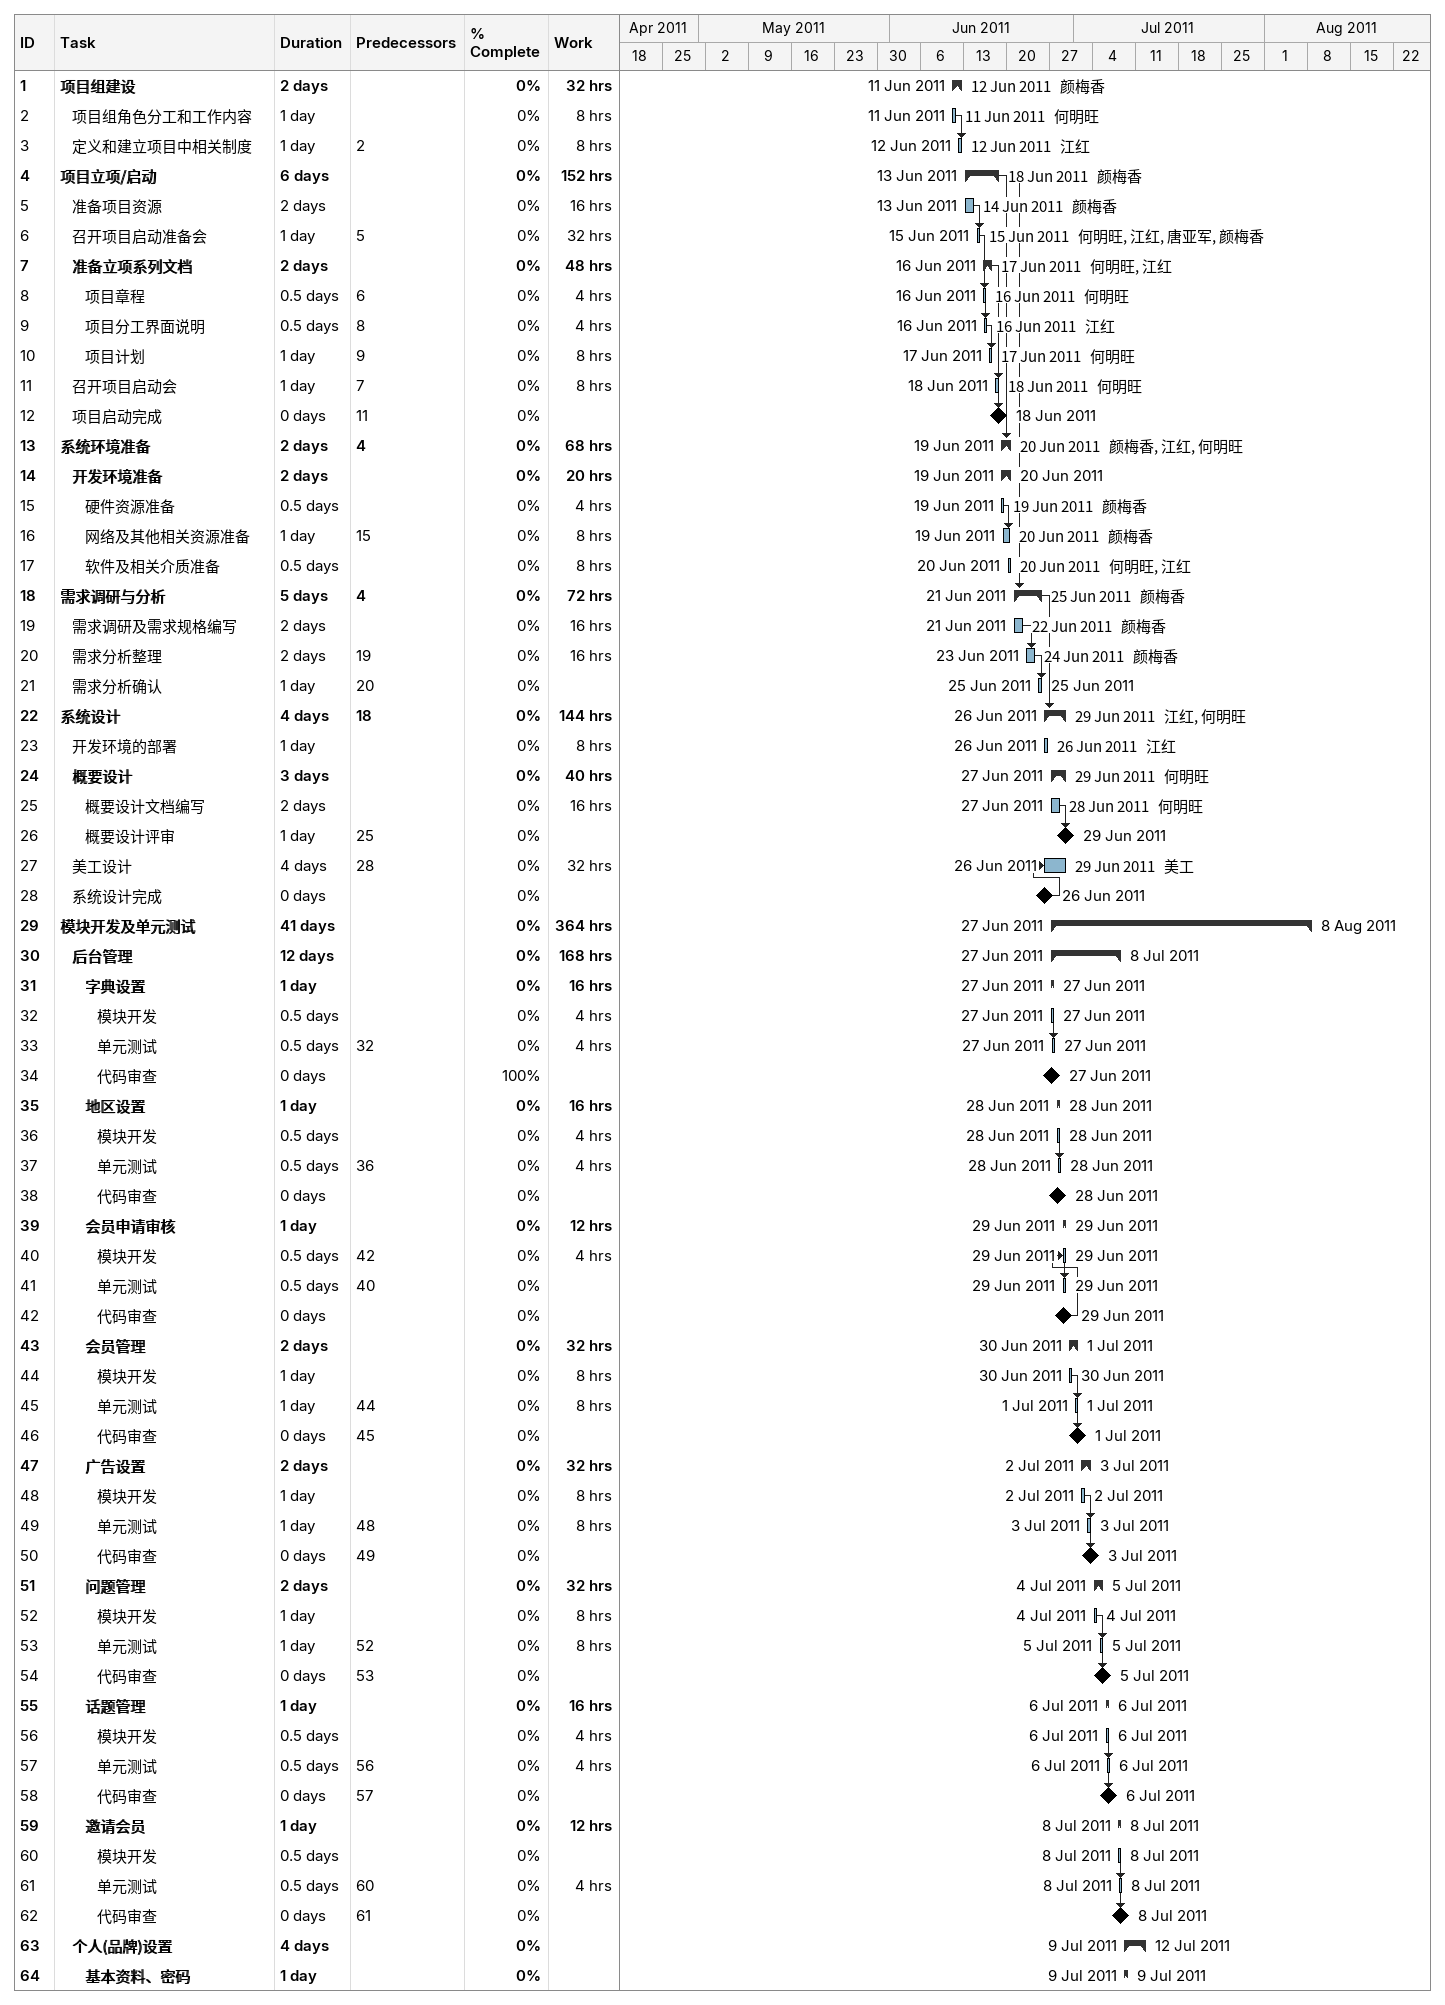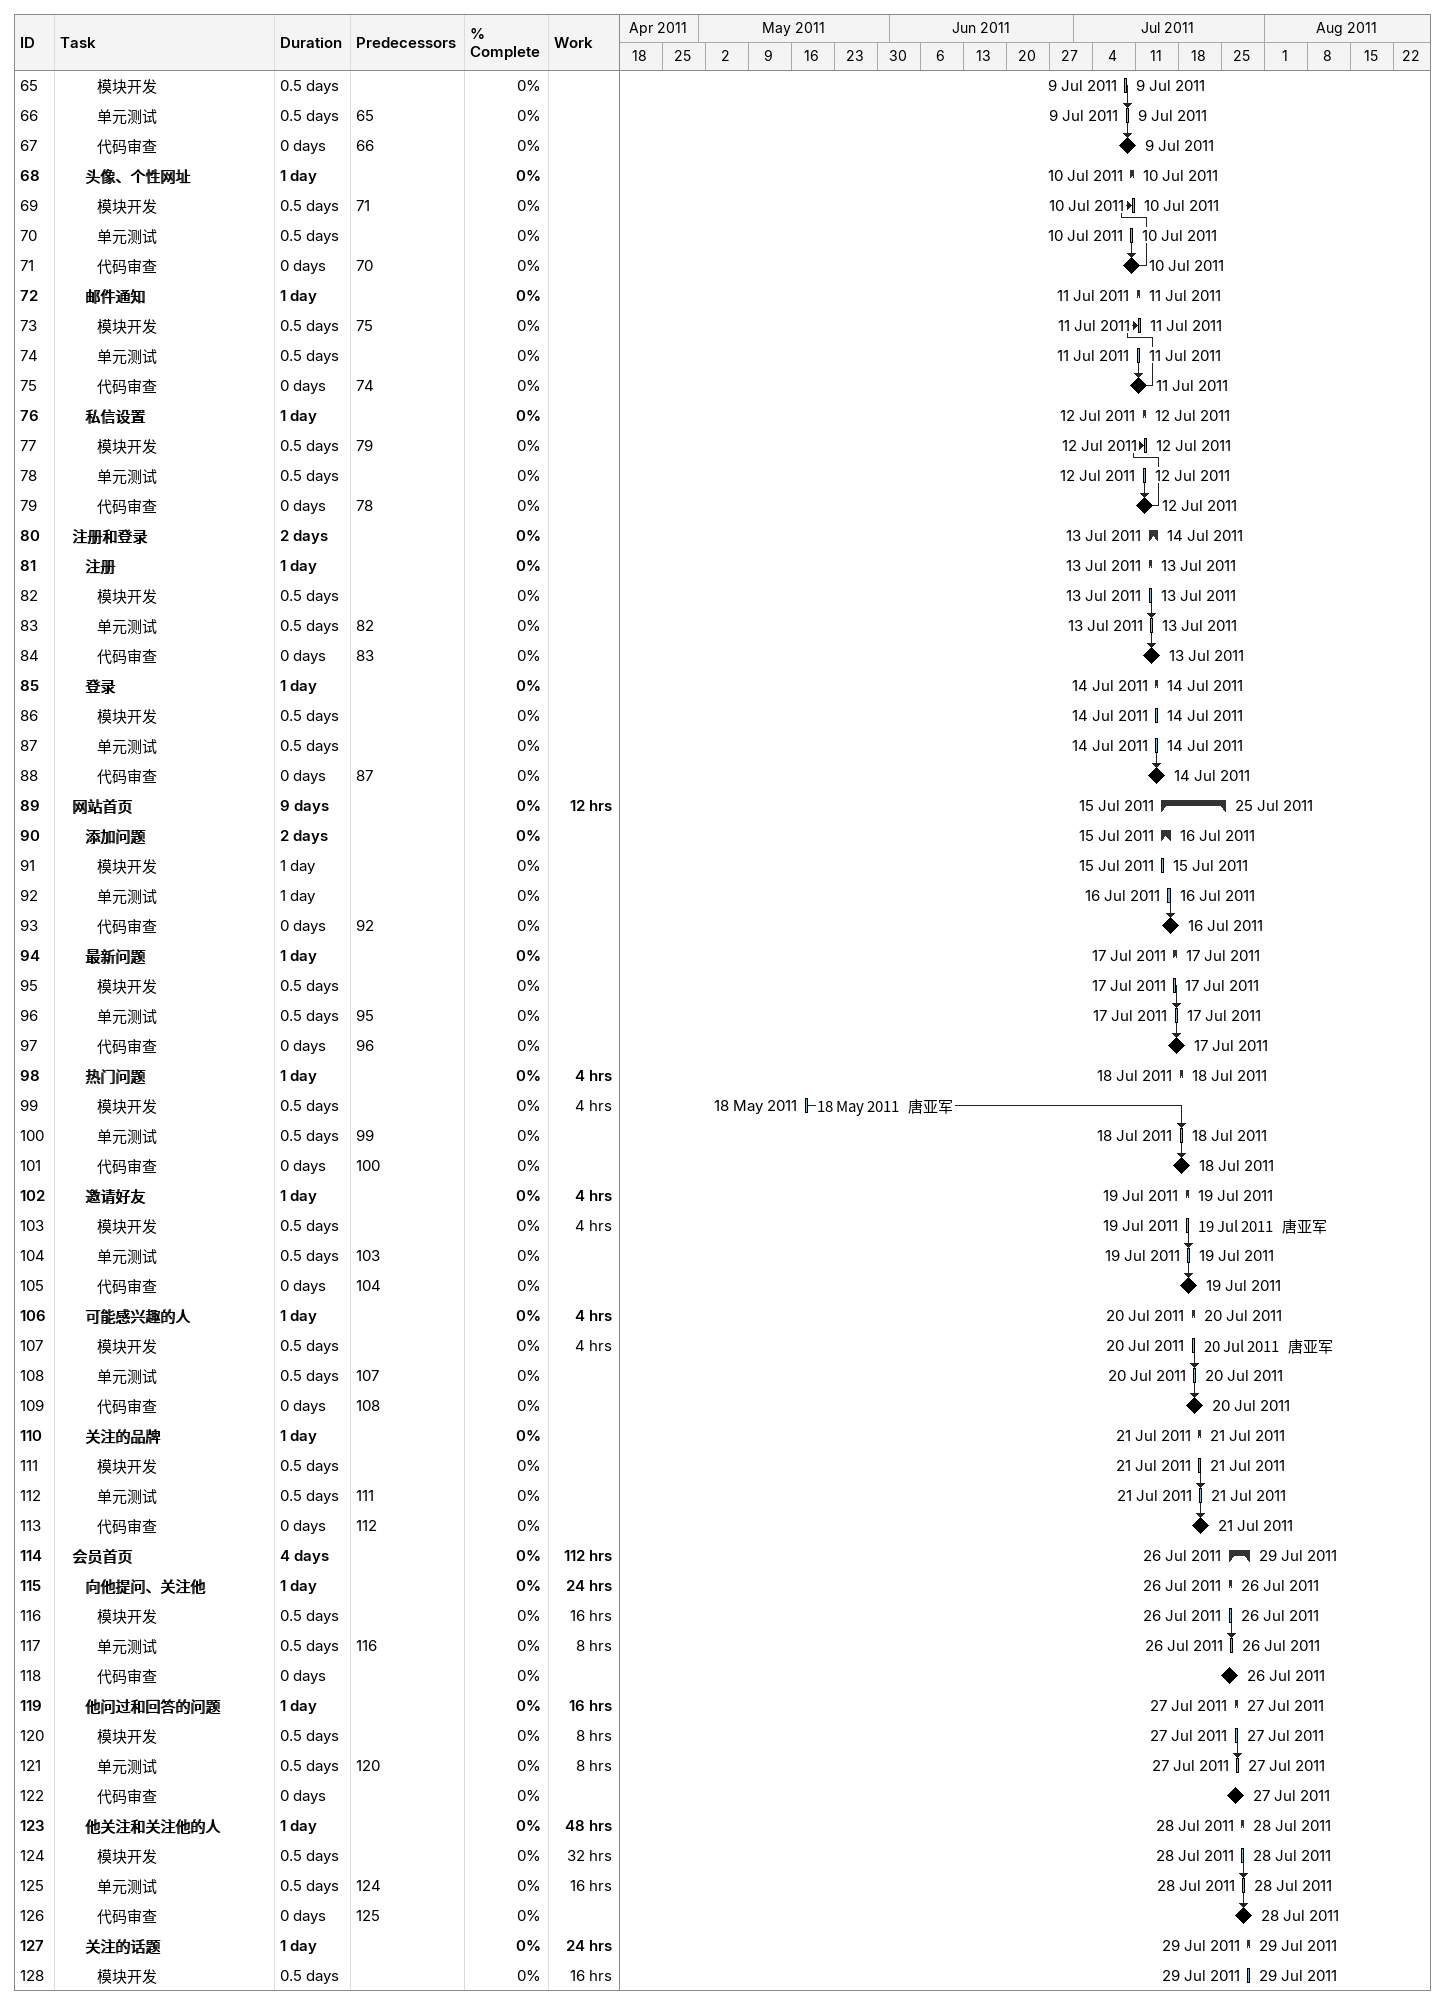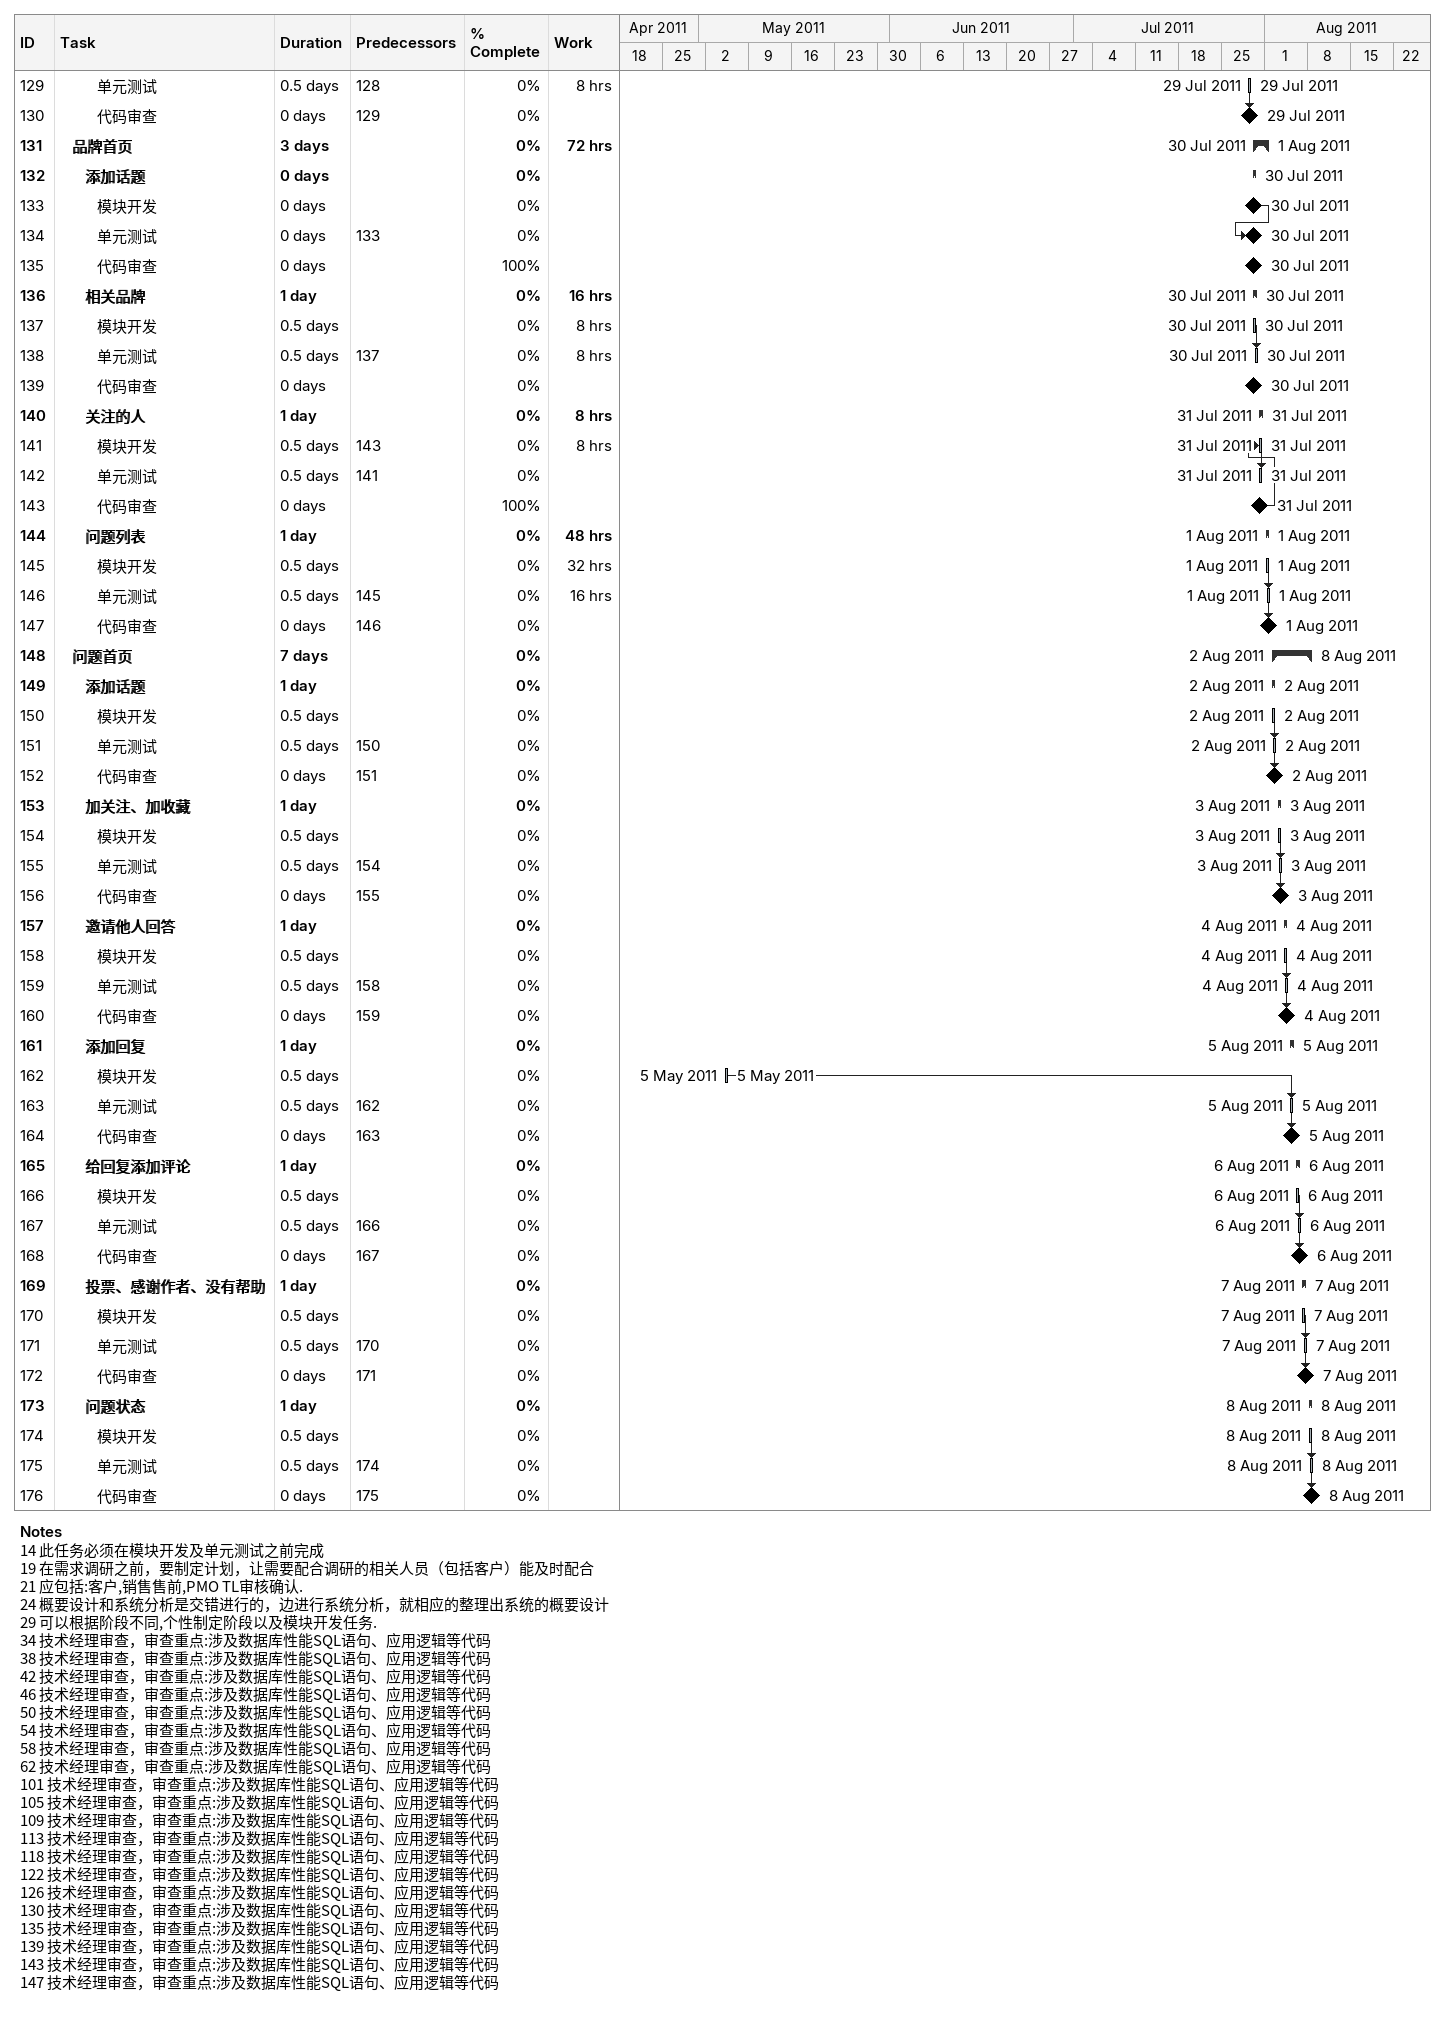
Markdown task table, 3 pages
| ID | Level | Task | Duration | Start | Finish | Predecessors | Resources | % complete | Work (h) |
|---|---|---|---|---|---|---|---|---|---|
| 1 | 1 | **项目组建设** | 2d | 2011-06-11 | 2011-06-12 |  | 颜梅香 | 0 | 32 |
| 2 | 2 | 项目组角色分工和工作内容 | 1d | 2011-06-11 | 2011-06-11 |  | 何明旺 | 0 | 8 |
| 3 | 2 | 定义和建立项目中相关制度 | 1d | 2011-06-12 | 2011-06-12 | 2 | 江红 | 0 | 8 |
| 4 | 1 | **项目立项/启动** | 6d | 2011-06-13 | 2011-06-18 |  | 颜梅香 | 0 | 152 |
| 5 | 2 | 准备项目资源 | 2d | 2011-06-13 | 2011-06-14 |  | 颜梅香 | 0 | 16 |
| 6 | 2 | 召开项目启动准备会 | 1d | 2011-06-15 | 2011-06-15 | 5 | 何明旺, 江红, 唐亚军, 颜梅香 | 0 | 32 |
| 7 | 2 | **准备立项系列文档** | 2d | 2011-06-16 | 2011-06-17 |  | 何明旺, 江红 | 0 | 48 |
| 8 | 3 | 项目章程 | 0.5d | 2011-06-16 | 2011-06-16 | 6 | 何明旺 | 0 | 4 |
| 9 | 3 | 项目分工界面说明 | 0.5d | 2011-06-16 | 2011-06-16 | 8 | 江红 | 0 | 4 |
| 10 | 3 | 项目计划 | 1d | 2011-06-17 | 2011-06-17 | 9 | 何明旺 | 0 | 8 |
| 11 | 2 | 召开项目启动会 | 1d | 2011-06-18 | 2011-06-18 | 7 | 何明旺 | 0 | 8 |
| 12 | 2 | 项目启动完成 | 0d | 2011-06-18 | 2011-06-18 | 11 |  | 0 |  |
| 13 | 1 | **系统环境准备** | 2d | 2011-06-19 | 2011-06-20 | 4 | 颜梅香, 江红, 何明旺 | 0 | 68 |
| 14 | 2 | **开发环境准备** | 2d | 2011-06-19 | 2011-06-20 |  |  | 0 | 20 |
| 15 | 3 | 硬件资源准备 | 0.5d | 2011-06-19 | 2011-06-19 |  | 颜梅香 | 0 | 4 |
| 16 | 3 | 网络及其他相关资源准备 | 1d | 2011-06-19 | 2011-06-20 | 15 | 颜梅香 | 0 | 8 |
| 17 | 3 | 软件及相关介质准备 | 0.5d | 2011-06-20 | 2011-06-20 |  | 何明旺, 江红 | 0 | 8 |
| 18 | 1 | **需求调研与分析** | 5d | 2011-06-21 | 2011-06-25 | 4 | 颜梅香 | 0 | 72 |
| 19 | 2 | 需求调研及需求规格编写 | 2d | 2011-06-21 | 2011-06-22 |  | 颜梅香 | 0 | 16 |
| 20 | 2 | 需求分析整理 | 2d | 2011-06-23 | 2011-06-24 | 19 | 颜梅香 | 0 | 16 |
| 21 | 2 | 需求分析确认 | 1d | 2011-06-25 | 2011-06-25 | 20 |  | 0 |  |
| 22 | 1 | **系统设计** | 4d | 2011-06-26 | 2011-06-29 | 18 | 江红, 何明旺 | 0 | 144 |
| 23 | 2 | 开发环境的部署 | 1d | 2011-06-26 | 2011-06-26 |  | 江红 | 0 | 8 |
| 24 | 2 | **概要设计** | 3d | 2011-06-27 | 2011-06-29 |  | 何明旺 | 0 | 40 |
| 25 | 3 | 概要设计文档编写 | 2d | 2011-06-27 | 2011-06-28 |  | 何明旺 | 0 | 16 |
| 26 | 3 | 概要设计评审 | 1d | 2011-06-29 | 2011-06-29 | 25 |  | 0 |  |
| 27 | 2 | 美工设计 | 4d | 2011-06-26 | 2011-06-29 | 28 | 美工 | 0 | 32 |
| 28 | 2 | 系统设计完成 | 0d | 2011-06-26 | 2011-06-26 |  |  | 0 |  |
| 29 | 1 | **模块开发及单元测试** | 41d | 2011-06-27 | 2011-08-08 |  |  | 0 | 364 |
| 30 | 2 | **后台管理** | 12d | 2011-06-27 | 2011-07-08 |  |  | 0 | 168 |
| 31 | 3 | **字典设置** | 1d | 2011-06-27 | 2011-06-27 |  |  | 0 | 16 |
| 32 | 4 | 模块开发 | 0.5d | 2011-06-27 | 2011-06-27 |  |  | 0 | 4 |
| 33 | 4 | 单元测试 | 0.5d | 2011-06-27 | 2011-06-27 | 32 |  | 0 | 4 |
| 34 | 4 | 代码审查 | 0d | 2011-06-27 | 2011-06-27 |  |  | 100 |  |
| 35 | 3 | **地区设置** | 1d | 2011-06-28 | 2011-06-28 |  |  | 0 | 16 |
| 36 | 4 | 模块开发 | 0.5d | 2011-06-28 | 2011-06-28 |  |  | 0 | 4 |
| 37 | 4 | 单元测试 | 0.5d | 2011-06-28 | 2011-06-28 | 36 |  | 0 | 4 |
| 38 | 4 | 代码审查 | 0d | 2011-06-28 | 2011-06-28 |  |  | 0 |  |
| 39 | 3 | **会员申请审核** | 1d | 2011-06-29 | 2011-06-29 |  |  | 0 | 12 |
| 40 | 4 | 模块开发 | 0.5d | 2011-06-29 | 2011-06-29 | 42 |  | 0 | 4 |
| 41 | 4 | 单元测试 | 0.5d | 2011-06-29 | 2011-06-29 | 40 |  | 0 |  |
| 42 | 4 | 代码审查 | 0d | 2011-06-29 | 2011-06-29 |  |  | 0 |  |
| 43 | 3 | **会员管理** | 2d | 2011-06-30 | 2011-07-01 |  |  | 0 | 32 |
| 44 | 4 | 模块开发 | 1d | 2011-06-30 | 2011-06-30 |  |  | 0 | 8 |
| 45 | 4 | 单元测试 | 1d | 2011-07-01 | 2011-07-01 | 44 |  | 0 | 8 |
| 46 | 4 | 代码审查 | 0d | 2011-07-01 | 2011-07-01 | 45 |  | 0 |  |
| 47 | 3 | **广告设置** | 2d | 2011-07-02 | 2011-07-03 |  |  | 0 | 32 |
| 48 | 4 | 模块开发 | 1d | 2011-07-02 | 2011-07-02 |  |  | 0 | 8 |
| 49 | 4 | 单元测试 | 1d | 2011-07-03 | 2011-07-03 | 48 |  | 0 | 8 |
| 50 | 4 | 代码审查 | 0d | 2011-07-03 | 2011-07-03 | 49 |  | 0 |  |
| 51 | 3 | **问题管理** | 2d | 2011-07-04 | 2011-07-05 |  |  | 0 | 32 |
| 52 | 4 | 模块开发 | 1d | 2011-07-04 | 2011-07-04 |  |  | 0 | 8 |
| 53 | 4 | 单元测试 | 1d | 2011-07-05 | 2011-07-05 | 52 |  | 0 | 8 |
| 54 | 4 | 代码审查 | 0d | 2011-07-05 | 2011-07-05 | 53 |  | 0 |  |
| 55 | 3 | **话题管理** | 1d | 2011-07-06 | 2011-07-06 |  |  | 0 | 16 |
| 56 | 4 | 模块开发 | 0.5d | 2011-07-06 | 2011-07-06 |  |  | 0 | 4 |
| 57 | 4 | 单元测试 | 0.5d | 2011-07-06 | 2011-07-06 | 56 |  | 0 | 4 |
| 58 | 4 | 代码审查 | 0d | 2011-07-06 | 2011-07-06 | 57 |  | 0 |  |
| 59 | 3 | **邀请会员** | 1d | 2011-07-08 | 2011-07-08 |  |  | 0 | 12 |
| 60 | 4 | 模块开发 | 0.5d | 2011-07-08 | 2011-07-08 |  |  | 0 |  |
| 61 | 4 | 单元测试 | 0.5d | 2011-07-08 | 2011-07-08 | 60 |  | 0 | 4 |
| 62 | 4 | 代码审查 | 0d | 2011-07-08 | 2011-07-08 | 61 |  | 0 |  |
| 63 | 2 | **个人(品牌)设置** | 4d | 2011-07-09 | 2011-07-12 |  |  | 0 |  |
| 64 | 3 | **基本资料、密码** | 1d | 2011-07-09 | 2011-07-09 |  |  | 0 |  |
| 65 | 4 | 模块开发 | 0.5d | 2011-07-09 | 2011-07-09 |  |  | 0 |  |
| 66 | 4 | 单元测试 | 0.5d | 2011-07-09 | 2011-07-09 | 65 |  | 0 |  |
| 67 | 4 | 代码审查 | 0d | 2011-07-09 | 2011-07-09 | 66 |  | 0 |  |
| 68 | 3 | **头像、个性网址** | 1d | 2011-07-10 | 2011-07-10 |  |  | 0 |  |
| 69 | 4 | 模块开发 | 0.5d | 2011-07-10 | 2011-07-10 | 71 |  | 0 |  |
| 70 | 4 | 单元测试 | 0.5d | 2011-07-10 | 2011-07-10 |  |  | 0 |  |
| 71 | 4 | 代码审查 | 0d | 2011-07-10 | 2011-07-10 | 70 |  | 0 |  |
| 72 | 3 | **邮件通知** | 1d | 2011-07-11 | 2011-07-11 |  |  | 0 |  |
| 73 | 4 | 模块开发 | 0.5d | 2011-07-11 | 2011-07-11 | 75 |  | 0 |  |
| 74 | 4 | 单元测试 | 0.5d | 2011-07-11 | 2011-07-11 |  |  | 0 |  |
| 75 | 4 | 代码审查 | 0d | 2011-07-11 | 2011-07-11 | 74 |  | 0 |  |
| 76 | 3 | **私信设置** | 1d | 2011-07-12 | 2011-07-12 |  |  | 0 |  |
| 77 | 4 | 模块开发 | 0.5d | 2011-07-12 | 2011-07-12 | 79 |  | 0 |  |
| 78 | 4 | 单元测试 | 0.5d | 2011-07-12 | 2011-07-12 |  |  | 0 |  |
| 79 | 4 | 代码审查 | 0d | 2011-07-12 | 2011-07-12 | 78 |  | 0 |  |
| 80 | 2 | **注册和登录** | 2d | 2011-07-13 | 2011-07-14 |  |  | 0 |  |
| 81 | 3 | **注册** | 1d | 2011-07-13 | 2011-07-13 |  |  | 0 |  |
| 82 | 4 | 模块开发 | 0.5d | 2011-07-13 | 2011-07-13 |  |  | 0 |  |
| 83 | 4 | 单元测试 | 0.5d | 2011-07-13 | 2011-07-13 | 82 |  | 0 |  |
| 84 | 4 | 代码审查 | 0d | 2011-07-13 | 2011-07-13 | 83 |  | 0 |  |
| 85 | 3 | **登录** | 1d | 2011-07-14 | 2011-07-14 |  |  | 0 |  |
| 86 | 4 | 模块开发 | 0.5d | 2011-07-14 | 2011-07-14 |  |  | 0 |  |
| 87 | 4 | 单元测试 | 0.5d | 2011-07-14 | 2011-07-14 |  |  | 0 |  |
| 88 | 4 | 代码审查 | 0d | 2011-07-14 | 2011-07-14 | 87 |  | 0 |  |
| 89 | 2 | **网站首页** | 9d | 2011-07-15 | 2011-07-25 |  |  | 0 | 12 |
| 90 | 3 | **添加问题** | 2d | 2011-07-15 | 2011-07-16 |  |  | 0 |  |
| 91 | 4 | 模块开发 | 1d | 2011-07-15 | 2011-07-15 |  |  | 0 |  |
| 92 | 4 | 单元测试 | 1d | 2011-07-16 | 2011-07-16 |  |  | 0 |  |
| 93 | 4 | 代码审查 | 0d | 2011-07-16 | 2011-07-16 | 92 |  | 0 |  |
| 94 | 3 | **最新问题** | 1d | 2011-07-17 | 2011-07-17 |  |  | 0 |  |
| 95 | 4 | 模块开发 | 0.5d | 2011-07-17 | 2011-07-17 |  |  | 0 |  |
| 96 | 4 | 单元测试 | 0.5d | 2011-07-17 | 2011-07-17 | 95 |  | 0 |  |
| 97 | 4 | 代码审查 | 0d | 2011-07-17 | 2011-07-17 | 96 |  | 0 |  |
| 98 | 3 | **热门问题** | 1d | 2011-07-18 | 2011-07-18 |  |  | 0 | 4 |
| 99 | 4 | 模块开发 | 0.5d | 2011-05-18 | 2011-05-18 |  | 唐亚军 | 0 | 4 |
| 100 | 4 | 单元测试 | 0.5d | 2011-07-18 | 2011-07-18 | 99 |  | 0 |  |
| 101 | 4 | 代码审查 | 0d | 2011-07-18 | 2011-07-18 | 100 |  | 0 |  |
| 102 | 3 | **邀请好友** | 1d | 2011-07-19 | 2011-07-19 |  |  | 0 | 4 |
| 103 | 4 | 模块开发 | 0.5d | 2011-07-19 | 2011-07-19 |  | 唐亚军 | 0 | 4 |
| 104 | 4 | 单元测试 | 0.5d | 2011-07-19 | 2011-07-19 | 103 |  | 0 |  |
| 105 | 4 | 代码审查 | 0d | 2011-07-19 | 2011-07-19 | 104 |  | 0 |  |
| 106 | 3 | **可能感兴趣的人** | 1d | 2011-07-20 | 2011-07-20 |  |  | 0 | 4 |
| 107 | 4 | 模块开发 | 0.5d | 2011-07-20 | 2011-07-20 |  | 唐亚军 | 0 | 4 |
| 108 | 4 | 单元测试 | 0.5d | 2011-07-20 | 2011-07-20 | 107 |  | 0 |  |
| 109 | 4 | 代码审查 | 0d | 2011-07-20 | 2011-07-20 | 108 |  | 0 |  |
| 110 | 3 | **关注的品牌** | 1d | 2011-07-21 | 2011-07-21 |  |  | 0 |  |
| 111 | 4 | 模块开发 | 0.5d | 2011-07-21 | 2011-07-21 |  |  | 0 |  |
| 112 | 4 | 单元测试 | 0.5d | 2011-07-21 | 2011-07-21 | 111 |  | 0 |  |
| 113 | 4 | 代码审查 | 0d | 2011-07-21 | 2011-07-21 | 112 |  | 0 |  |
| 114 | 2 | **会员首页** | 4d | 2011-07-26 | 2011-07-29 |  |  | 0 | 112 |
| 115 | 3 | **向他提问、关注他** | 1d | 2011-07-26 | 2011-07-26 |  |  | 0 | 24 |
| 116 | 4 | 模块开发 | 0.5d | 2011-07-26 | 2011-07-26 |  |  | 0 | 16 |
| 117 | 4 | 单元测试 | 0.5d | 2011-07-26 | 2011-07-26 | 116 |  | 0 | 8 |
| 118 | 4 | 代码审查 | 0d | 2011-07-26 | 2011-07-26 |  |  | 0 |  |
| 119 | 3 | **他问过和回答的问题** | 1d | 2011-07-27 | 2011-07-27 |  |  | 0 | 16 |
| 120 | 4 | 模块开发 | 0.5d | 2011-07-27 | 2011-07-27 |  |  | 0 | 8 |
| 121 | 4 | 单元测试 | 0.5d | 2011-07-27 | 2011-07-27 | 120 |  | 0 | 8 |
| 122 | 4 | 代码审查 | 0d | 2011-07-27 | 2011-07-27 |  |  | 0 |  |
| 123 | 3 | **他关注和关注他的人** | 1d | 2011-07-28 | 2011-07-28 |  |  | 0 | 48 |
| 124 | 4 | 模块开发 | 0.5d | 2011-07-28 | 2011-07-28 |  |  | 0 | 32 |
| 125 | 4 | 单元测试 | 0.5d | 2011-07-28 | 2011-07-28 | 124 |  | 0 | 16 |
| 126 | 4 | 代码审查 | 0d | 2011-07-28 | 2011-07-28 | 125 |  | 0 |  |
| 127 | 3 | **关注的话题** | 1d | 2011-07-29 | 2011-07-29 |  |  | 0 | 24 |
| 128 | 4 | 模块开发 | 0.5d | 2011-07-29 | 2011-07-29 |  |  | 0 | 16 |
| 129 | 4 | 单元测试 | 0.5d | 2011-07-29 | 2011-07-29 | 128 |  | 0 | 8 |
| 130 | 4 | 代码审查 | 0d | 2011-07-29 | 2011-07-29 | 129 |  | 0 |  |
| 131 | 2 | **品牌首页** | 3d | 2011-07-30 | 2011-08-01 |  |  | 0 | 72 |
| 132 | 3 | **添加话题** | 0d | 2011-07-30 | 2011-07-30 |  |  | 0 |  |
| 133 | 4 | 模块开发 | 0d | 2011-07-30 | 2011-07-30 |  |  | 0 |  |
| 134 | 4 | 单元测试 | 0d | 2011-07-30 | 2011-07-30 | 133 |  | 0 |  |
| 135 | 4 | 代码审查 | 0d | 2011-07-30 | 2011-07-30 |  |  | 100 |  |
| 136 | 3 | **相关品牌** | 1d | 2011-07-30 | 2011-07-30 |  |  | 0 | 16 |
| 137 | 4 | 模块开发 | 0.5d | 2011-07-30 | 2011-07-30 |  |  | 0 | 8 |
| 138 | 4 | 单元测试 | 0.5d | 2011-07-30 | 2011-07-30 | 137 |  | 0 | 8 |
| 139 | 4 | 代码审查 | 0d | 2011-07-30 | 2011-07-30 |  |  | 0 |  |
| 140 | 3 | **关注的人** | 1d | 2011-07-31 | 2011-07-31 |  |  | 0 | 8 |
| 141 | 4 | 模块开发 | 0.5d | 2011-07-31 | 2011-07-31 | 143 |  | 0 | 8 |
| 142 | 4 | 单元测试 | 0.5d | 2011-07-31 | 2011-07-31 | 141 |  | 0 |  |
| 143 | 4 | 代码审查 | 0d | 2011-07-31 | 2011-07-31 |  |  | 100 |  |
| 144 | 3 | **问题列表** | 1d | 2011-08-01 | 2011-08-01 |  |  | 0 | 48 |
| 145 | 4 | 模块开发 | 0.5d | 2011-08-01 | 2011-08-01 |  |  | 0 | 32 |
| 146 | 4 | 单元测试 | 0.5d | 2011-08-01 | 2011-08-01 | 145 |  | 0 | 16 |
| 147 | 4 | 代码审查 | 0d | 2011-08-01 | 2011-08-01 | 146 |  | 0 |  |
| 148 | 2 | **问题首页** | 7d | 2011-08-02 | 2011-08-08 |  |  | 0 |  |
| 149 | 3 | **添加话题** | 1d | 2011-08-02 | 2011-08-02 |  |  | 0 |  |
| 150 | 4 | 模块开发 | 0.5d | 2011-08-02 | 2011-08-02 |  |  | 0 |  |
| 151 | 4 | 单元测试 | 0.5d | 2011-08-02 | 2011-08-02 | 150 |  | 0 |  |
| 152 | 4 | 代码审查 | 0d | 2011-08-02 | 2011-08-02 | 151 |  | 0 |  |
| 153 | 3 | **加关注、加收藏** | 1d | 2011-08-03 | 2011-08-03 |  |  | 0 |  |
| 154 | 4 | 模块开发 | 0.5d | 2011-08-03 | 2011-08-03 |  |  | 0 |  |
| 155 | 4 | 单元测试 | 0.5d | 2011-08-03 | 2011-08-03 | 154 |  | 0 |  |
| 156 | 4 | 代码审查 | 0d | 2011-08-03 | 2011-08-03 | 155 |  | 0 |  |
| 157 | 3 | **邀请他人回答** | 1d | 2011-08-04 | 2011-08-04 |  |  | 0 |  |
| 158 | 4 | 模块开发 | 0.5d | 2011-08-04 | 2011-08-04 |  |  | 0 |  |
| 159 | 4 | 单元测试 | 0.5d | 2011-08-04 | 2011-08-04 | 158 |  | 0 |  |
| 160 | 4 | 代码审查 | 0d | 2011-08-04 | 2011-08-04 | 159 |  | 0 |  |
| 161 | 3 | **添加回复** | 1d | 2011-08-05 | 2011-08-05 |  |  | 0 |  |
| 162 | 4 | 模块开发 | 0.5d | 2011-05-05 | 2011-05-05 |  |  | 0 |  |
| 163 | 4 | 单元测试 | 0.5d | 2011-08-05 | 2011-08-05 | 162 |  | 0 |  |
| 164 | 4 | 代码审查 | 0d | 2011-08-05 | 2011-08-05 | 163 |  | 0 |  |
| 165 | 3 | **给回复添加评论** | 1d | 2011-08-06 | 2011-08-06 |  |  | 0 |  |
| 166 | 4 | 模块开发 | 0.5d | 2011-08-06 | 2011-08-06 |  |  | 0 |  |
| 167 | 4 | 单元测试 | 0.5d | 2011-08-06 | 2011-08-06 | 166 |  | 0 |  |
| 168 | 4 | 代码审查 | 0d | 2011-08-06 | 2011-08-06 | 167 |  | 0 |  |
| 169 | 3 | **投票、感谢作者、没有帮助** | 1d | 2011-08-07 | 2011-08-07 |  |  | 0 |  |
| 170 | 4 | 模块开发 | 0.5d | 2011-08-07 | 2011-08-07 |  |  | 0 |  |
| 171 | 4 | 单元测试 | 0.5d | 2011-08-07 | 2011-08-07 | 170 |  | 0 |  |
| 172 | 4 | 代码审查 | 0d | 2011-08-07 | 2011-08-07 | 171 |  | 0 |  |
| 173 | 3 | **问题状态** | 1d | 2011-08-08 | 2011-08-08 |  |  | 0 |  |
| 174 | 4 | 模块开发 | 0.5d | 2011-08-08 | 2011-08-08 |  |  | 0 |  |
| 175 | 4 | 单元测试 | 0.5d | 2011-08-08 | 2011-08-08 | 174 |  | 0 |  |
| 176 | 4 | 代码审查 | 0d | 2011-08-08 | 2011-08-08 | 175 |  | 0 |  |

Notes
- 14: 此任务必须在模块开发及单元测试之前完成
- 19: 在需求调研之前，要制定计划，让需要配合调研的相关人员（包括客户）能及时配合
- 21: 应包括:客户,销售售前,PMO TL审核确认.
- 24: 概要设计和系统分析是交错进行的，边进行系统分析，就相应的整理出系统的概要设计
- 29: 可以根据阶段不同,个性制定阶段以及模块开发任务.
- 34: 技术经理审查 ，审查重点:涉及数据库性能SQL语句、应用逻辑等代码
- 38: 技术经理审查 ，审查重点:涉及数据库性能SQL语句、应用逻辑等代码
- 42: 技术经理审查 ，审查重点:涉及数据库性能SQL语句、应用逻辑等代码
- 46: 技术经理审查 ，审查重点:涉及数据库性能SQL语句、应用逻辑等代码
- 50: 技术经理审查 ，审查重点:涉及数据库性能SQL语句、应用逻辑等代码
- 54: 技术经理审查 ，审查重点:涉及数据库性能SQL语句、应用逻辑等代码
- 58: 技术经理审查 ，审查重点:涉及数据库性能SQL语句、应用逻辑等代码
- 62: 技术经理审查 ，审查重点:涉及数据库性能SQL语句、应用逻辑等代码
- 101: 技术经理审查 ，审查重点:涉及数据库性能SQL语句、应用逻辑等代码
- 105: 技术经理审查 ，审查重点:涉及数据库性能SQL语句、应用逻辑等代码
- 109: 技术经理审查 ，审查重点:涉及数据库性能SQL语句、应用逻辑等代码
- 113: 技术经理审查 ，审查重点:涉及数据库性能SQL语句、应用逻辑等代码
- 118: 技术经理审查 ，审查重点:涉及数据库性能SQL语句、应用逻辑等代码
- 122: 技术经理审查 ，审查重点:涉及数据库性能SQL语句、应用逻辑等代码
- 126: 技术经理审查 ，审查重点:涉及数据库性能SQL语句、应用逻辑等代码
- 130: 技术经理审查 ，审查重点:涉及数据库性能SQL语句、应用逻辑等代码
- 135: 技术经理审查 ，审查重点:涉及数据库性能SQL语句、应用逻辑等代码
- 139: 技术经理审查 ，审查重点:涉及数据库性能SQL语句、应用逻辑等代码
- 143: 技术经理审查 ，审查重点:涉及数据库性能SQL语句、应用逻辑等代码
- 147: 技术经理审查 ，审查重点:涉及数据库性能SQL语句、应用逻辑等代码
